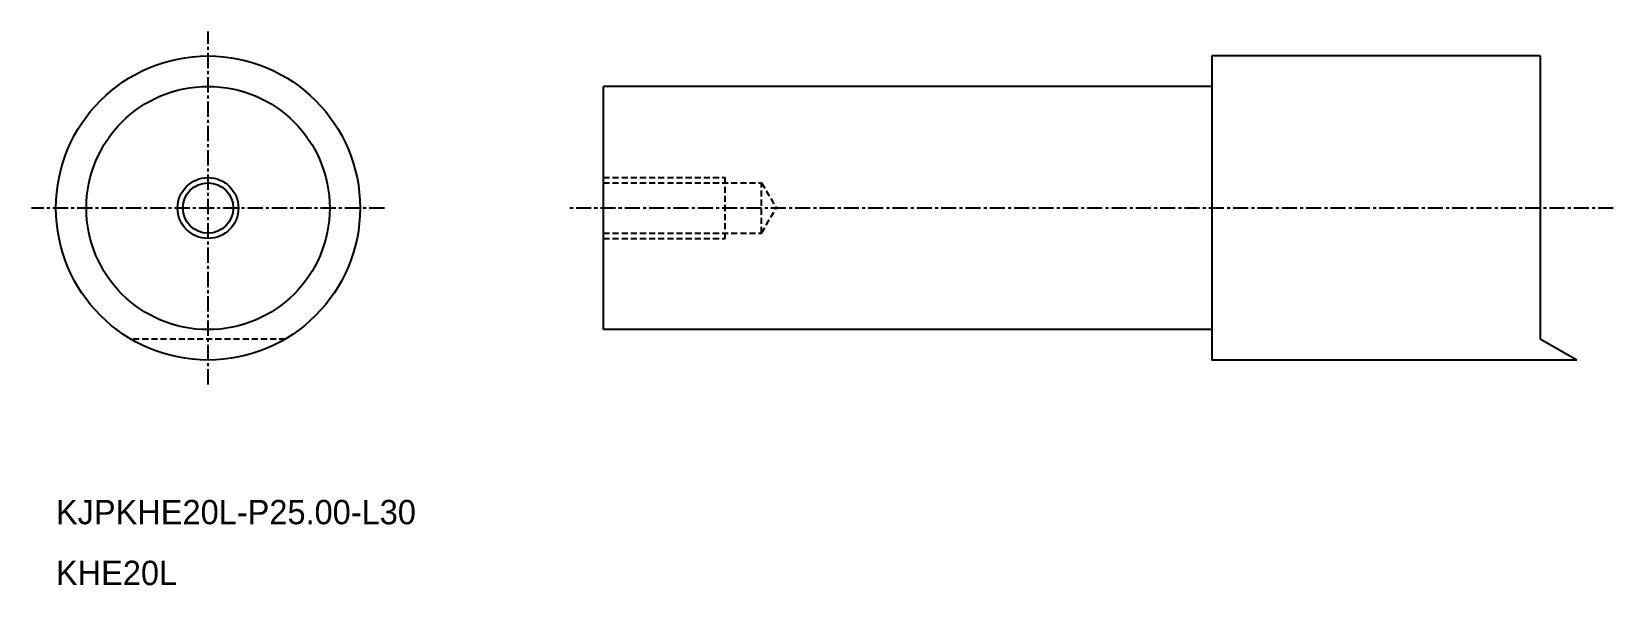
# Model space of a CAD drawing. Extents: x -1791 to -1661, y -979 to -934.
import ezdxf

# ---------------------------------------------------------------- set-up
doc = ezdxf.new("R2010")
doc.units = 0
doc.linetypes.add('CENTER', pattern=[2, 1.25, -0.25, 0.25, -0.25])
doc.linetypes.add('DASHED', pattern=[0.75, 0.5, -0.25])
doc.layers.get('0').update_dxf_attribs({"linetype": 'CONTINUOUS'})
doc.layers.add('CENTER', color=1, linetype='CENTER')

msp = doc.modelspace()

# ---------------------------------------------------------------- linework, layer by layer
at = {"color": 7, "linetype": 'CONTINUOUS'}
for p, q in [((-1693.55, -935.58), (-1693.55, -960.58)), ((-1666.55, -935.58), (-1693.55, -935.58)), ((-1666.55, -935.58), (-1666.55, -958.85)), ((-1693.55, -938.08), (-1743.55, -938.08)), ((-1743.55, -958.08), (-1743.55, -938.08)), ((-1693.55, -958.08), (-1743.55, -958.08)), ((-1663.55, -960.58), (-1666.55, -958.85)), ((-1663.55, -960.58), (-1693.55, -960.58))]:
    msp.add_line(p, q, dxfattribs=at)
at = {"color": 3, "linetype": 'DASHED'}
for p, q in [((-1743.55, -945.58), (-1733.55, -945.58)), ((-1743.55, -946.01), (-1730.55, -946.01)), ((-1733.55, -950.58), (-1733.55, -945.58)), ((-1730.55, -946.01), (-1729.35, -948.08)), ((-1730.55, -950.14), (-1730.55, -946.01)), ((-1730.55, -950.14), (-1729.35, -948.08)), ((-1743.55, -950.14), (-1730.55, -950.14)), ((-1743.55, -950.58), (-1733.55, -950.58)), ((-1769.7, -958.85), (-1782.4, -958.85))]:
    msp.add_line(p, q, dxfattribs=at)
at = {"color": 7, "linetype": 'CONTINUOUS'}
for radius in [12.5, 10, 2.07]:
    msp.add_circle((-1776.05, -948.08), radius, dxfattribs=at)
at = {"color": 3, "linetype": 'CONTINUOUS'}
msp.add_circle((-1776.05, -948.08), 2.5, dxfattribs=at)
at = {"layer": 'CENTER', "color": 1, "linetype": 'CENTER'}
for p, q in [((-1776.05, -962.58), (-1776.05, -933.58)), ((-1761.55, -948.08), (-1790.55, -948.08)), ((-1660.55, -948.08), (-1746.55, -948.08))]:
    msp.add_line(p, q, dxfattribs=at)

# ---------------------------------------------------------------- texts
at = {"color": 7, "linetype": 'CONTINUOUS'}
for s, p in [('KJPKHE20L-P25.00-L30', (-1788.55, -974.08)), ('KHE20L', (-1788.55, -979.08))]:
    msp.add_text(s, height=2, dxfattribs=at).set_placement(p)

doc.saveas('drawing.dxf')
